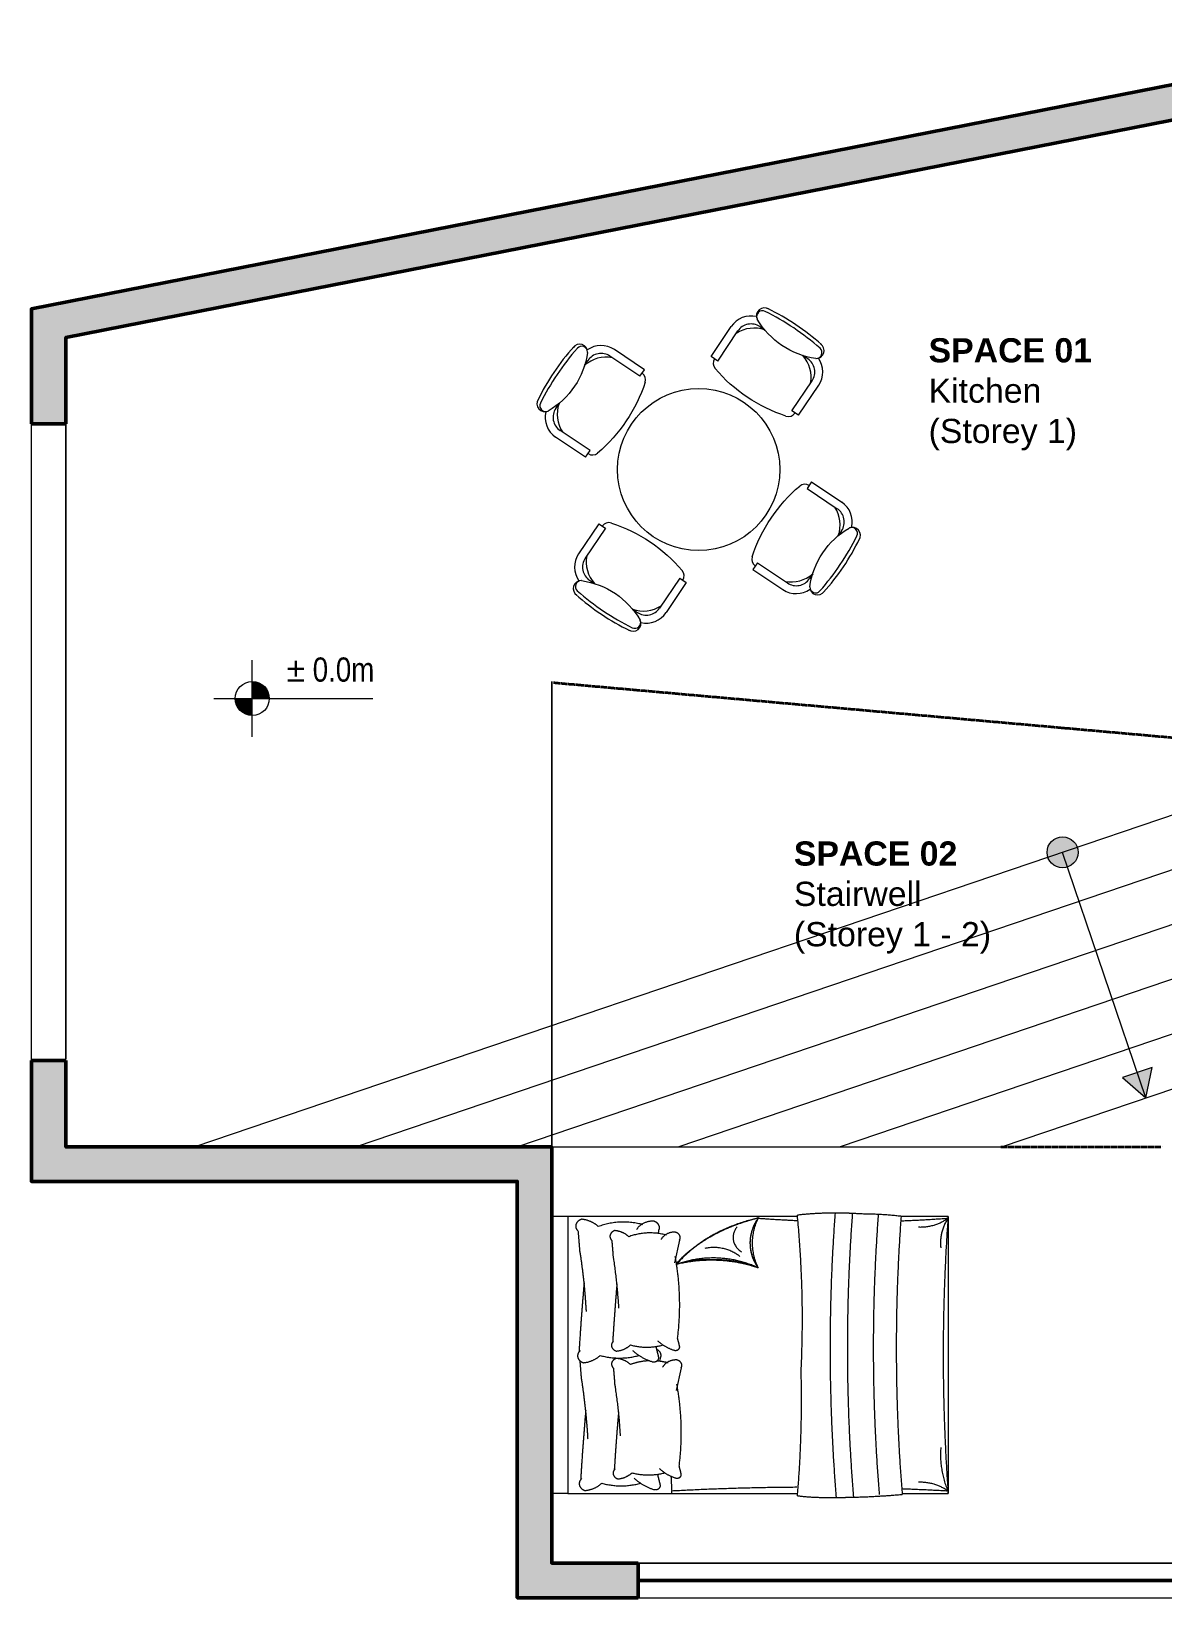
# Model space of a CAD drawing. Header units: millimetres. Extents: x 5908 to 29639, y 1285 to 11154.
# Drawn here: x 5908 to 12452, y 1732 to 10796 of the extents above; entities that cross this region are included whole.
import ezdxf

# ---------------------------------------------------------------- set-up
doc = ezdxf.new("R2010")
doc.units = ezdxf.units.MM
doc.header["$LTSCALE"] = 10
doc.linetypes.add('Dots', pattern=[1, 0, -1])
for name, color, linetype, lineweight, true_color in [('ABOVE', 252, 'Dots', 35, 0x696969), ('CUT', 3, 'Continuous', 50, 0x00ff00), ('DIM', 6, 'Continuous', 18, 0xff00ff), ('FILL', 3, 'Continuous', 0, 0x00ff00), ('THIN', 254, 'Continuous', 0, 0xbebebe), ('VISIBLE', 1, 'Continuous', 18, 0xff0000)]:
    doc.layers.add(name, color=color, linetype=linetype, lineweight=lineweight, true_color=true_color)
doc.styles.add('Millimeter ARCH', font='ARIALN.TTF')

msp = doc.modelspace()

# ---------------------------------------------------------------- hatches: boundary and pattern name
at = {"layer": 'DIM'}
for points in [[(7284.4, 6935.2), (7284.3, 6937.4), (7284.3, 6939.6), (7284.1, 6941.8), (7284, 6944), (7283.7, 6946.3), (7283.4, 6948.6), (7283.1, 6950.8), (7282.7, 6953.1), (7282.3, 6955.4), (7281.7, 6957.7), (7281.2, 6960), (7280.6, 6962.3), (7279.9, 6964.6), (7279.1, 6966.9), (7278.3, 6969.2), (7277.4, 6971.4), (7276.5, 6973.7), (7275.5, 6976), (7274.5, 6978.2), (7273.3, 6980.4), (7272.2, 6982.6), (7270.9, 6984.8), (7269.6, 6987), (7268.3, 6989.1), (7266.9, 6991.2), (7265.4, 6993.3), (7263.9, 6995.3), (7262.3, 6997.3), (7260.7, 6999.2), (7259, 7001.2), (7257.3, 7003), (7255.5, 7004.8), (7253.7, 7006.6), (7251.8, 7008.4), (7249.9, 7010), (7247.9, 7011.7), (7245.9, 7013.2), (7243.9, 7014.8), (7241.8, 7016.2), (7239.7, 7017.6), (7237.6, 7019), (7235.5, 7020.3), (7233.3, 7021.5), (7231.1, 7022.7), (7228.9, 7023.8), (7226.6, 7024.9), (7224.4, 7025.9), (7222.1, 7026.8), (7219.8, 7027.7), (7217.5, 7028.5), (7215.2, 7029.2), (7212.9, 7029.9), (7210.6, 7030.5), (7208.3, 7031.1), (7206.1, 7031.6), (7203.8, 7032.1), (7201.5, 7032.5), (7199.2, 7032.8), (7196.9, 7033.1), (7194.7, 7033.3), (7192.4, 7033.5), (7190.2, 7033.6), (7188, 7033.7), (7185.8, 7033.7), (7185.8, 6935.2)], [(7087.3, 6935.2), (7087.3, 6933), (7087.4, 6930.8), (7087.5, 6928.6), (7087.7, 6926.3), (7087.9, 6924.1), (7088.2, 6921.8), (7088.6, 6919.5), (7089, 6917.3), (7089.4, 6915), (7089.9, 6912.7), (7090.5, 6910.4), (7091.1, 6908.1), (7091.8, 6905.8), (7092.6, 6903.5), (7093.4, 6901.2), (7094.2, 6898.9), (7095.2, 6896.7), (7096.2, 6894.4), (7097.2, 6892.2), (7098.3, 6889.9), (7099.5, 6887.7), (7100.7, 6885.6), (7102, 6883.4), (7103.4, 6881.3), (7104.8, 6879.2), (7106.3, 6877.1), (7107.8, 6875.1), (7109.3, 6873.1), (7111, 6871.1), (7112.7, 6869.2), (7114.4, 6867.3), (7116.2, 6865.5), (7118, 6863.7), (7119.9, 6862), (7121.8, 6860.3), (7123.7, 6858.7), (7125.7, 6857.1), (7127.8, 6855.6), (7129.8, 6854.1), (7131.9, 6852.7), (7134.1, 6851.4), (7136.2, 6850.1), (7138.4, 6848.8), (7140.6, 6847.7), (7142.8, 6846.6), (7145, 6845.5), (7147.3, 6844.5), (7149.6, 6843.6), (7151.8, 6842.7), (7154.1, 6841.9), (7156.4, 6841.2), (7158.7, 6840.5), (7161, 6839.8), (7163.3, 6839.3), (7165.6, 6838.8), (7167.9, 6838.3), (7170.2, 6837.9), (7172.5, 6837.6), (7174.7, 6837.3), (7177, 6837.1), (7179.2, 6836.9), (7181.4, 6836.8), (7183.6, 6836.7), (7185.8, 6836.7), (7185.8, 6935.2)], [(11958.1, 6073.9), (11957.1, 6076.8), (11955.9, 6079.7), (11954.7, 6082.6), (11953.3, 6085.4), (11951.9, 6088.2), (11950.3, 6090.9), (11948.7, 6093.5), (11947, 6096.1), (11945.2, 6098.6), (11943.2, 6101.1), (11941.3, 6103.5), (11939.2, 6105.8), (11937, 6108.1), (11934.8, 6110.3), (11932.5, 6112.4), (11930.1, 6114.4), (11927.7, 6116.3), (11925.2, 6118.2), (11922.6, 6119.9), (11920, 6121.6), (11917.3, 6123.2), (11914.6, 6124.7), (11911.8, 6126.1), (11908.9, 6127.4), (11906.1, 6128.6), (11903.1, 6129.7), (11900.2, 6130.6), (11897.2, 6131.5), (11894.2, 6132.3), (11891.1, 6133), (11888.1, 6133.6), (11885, 6134), (11881.9, 6134.4), (11878.8, 6134.6), (11875.7, 6134.8), (11872.6, 6134.8), (11869.4, 6134.7), (11866.3, 6134.6), (11863.2, 6134.3), (11860.1, 6133.9), (11857.1, 6133.4), (11854, 6132.8), (11851, 6132), (11848, 6131.2), (11845, 6130.3), (11842, 6129.3), (11839.1, 6128.1), (11836.3, 6126.9), (11833.5, 6125.6), (11830.7, 6124.2), (11828, 6122.6), (11825.3, 6121), (11822.7, 6119.3), (11820.1, 6117.5), (11817.7, 6115.6), (11815.2, 6113.7), (11812.9, 6111.6), (11810.6, 6109.5), (11808.4, 6107.3), (11806.3, 6105), (11804.3, 6102.6), (11802.3, 6100.2), (11800.4, 6097.7), (11798.6, 6095.2), (11796.9, 6092.6), (11795.3, 6089.9), (11793.8, 6087.2), (11792.4, 6084.4), (11791.1, 6081.6), (11789.9, 6078.7), (11788.8, 6075.8), (11787.7, 6072.8), (11786.8, 6069.9), (11786, 6066.8), (11785.3, 6063.8), (11784.7, 6060.7), (11784.2, 6057.7), (11783.8, 6054.6), (11783.6, 6051.5), (11783.4, 6048.4), (11783.3, 6045.2), (11783.4, 6042.1), (11783.5, 6039), (11783.8, 6035.9), (11784.2, 6032.8), (11784.6, 6029.7), (11785.2, 6026.7), (11785.9, 6023.6), (11786.7, 6020.6), (11787.6, 6017.6), (11788.6, 6014.7), (11789.7, 6011.8), (11790.9, 6008.9), (11792.2, 6006.1), (11793.6, 6003.3), (11795.1, 6000.5), (11796.7, 5997.9), (11798.4, 5995.2), (11800.2, 5992.7), (11802, 5990.2), (11804, 5987.7), (11806, 5985.4), (11808.1, 5983.1), (11810.3, 5980.9), (11812.6, 5978.7), (11814.9, 5976.7), (11817.3, 5974.7), (11819.8, 5972.8), (11822.3, 5971), (11824.9, 5969.3), (11827.6, 5967.6), (11830.3, 5966.1), (11833.1, 5964.7), (11835.9, 5963.3), (11838.7, 5962.1), (11841.6, 5960.9), (11844.6, 5959.9), (11847.6, 5959), (11850.6, 5958.1), (11853.6, 5957.4), (11856.6, 5956.8), (11859.7, 5956.2), (11862.8, 5955.8), (11865.9, 5955.5), (11869, 5955.3), (11872.1, 5955.2), (11875.2, 5955.3), (11878.4, 5955.4), (11881.5, 5955.6), (11884.6, 5956), (11887.6, 5956.4), (11890.7, 5957), (11893.8, 5957.6), (11896.8, 5958.4), (11899.8, 5959.3), (11902.7, 5960.3), (11905.7, 5961.3), (11908.5, 5962.5), (11911.4, 5963.8), (11914.2, 5965.2), (11916.9, 5966.6), (11919.6, 5968.2), (11922.3, 5969.9), (11924.8, 5971.6), (11927.4, 5973.5), (11929.8, 5975.4), (11932.2, 5977.4), (11934.5, 5979.5), (11936.7, 5981.7), (11938.9, 5983.9), (11941, 5986.2), (11943, 5988.6), (11944.9, 5991.1), (11946.7, 5993.6), (11948.5, 5996.2), (11950.1, 5998.8), (11951.7, 6001.5), (11953.1, 6004.3), (11954.5, 6007.1), (11955.8, 6009.9), (11956.9, 6012.8), (11958, 6015.7), (11959, 6018.7), (11959.8, 6021.7), (11960.6, 6024.7), (11961.2, 6027.8), (11961.8, 6030.8), (11962.2, 6033.9), (11962.6, 6037), (11962.8, 6040.1), (11962.9, 6043.3), (11962.9, 6046.4), (11962.8, 6049.5), (11962.6, 6052.6), (11962.3, 6055.7), (11961.9, 6058.8), (11961.3, 6061.9), (11960.7, 6064.9), (11959.9, 6067.9), (11959.1, 6070.9)], [(12220.4, 4743.1), (12355.5, 4624.7), (12390.5, 4800.8)]]:
    msp.add_hatch(color=256, dxfattribs=at).paths.add_polyline_path(points, flags=0)
at = {"layer": 'FILL'}
for points in [[(5907.6, 8524.4), (5907.6, 9188.9), (14081.5, 10795.5), (13210.2, 6848), (15986.7, 6601.6), (15986.7, 1732.3), (15286.7, 1732.3), (15286.7, 1932.3), (15786.7, 1932.3), (15786.7, 6418.6), (12965.8, 6668.9), (13820.3, 10540.4), (6107.6, 9024.4), (6107.6, 8524.4)], [(9418.4, 1732.3), (8718.4, 1732.3), (8718.4, 4140.6), (5907.6, 4140.6), (5907.6, 4840.6), (6107.6, 4840.6), (6107.6, 4340.6), (8918.4, 4340.6), (8918.4, 1932.3), (9418.4, 1932.3)]]:
    msp.add_hatch(color=256, dxfattribs=at).paths.add_polyline_path(points, flags=0)

# ---------------------------------------------------------------- linework, layer by layer
at = {"layer": 'ABOVE'}
for p, q in [((6107.6, 8524.4), (6107.6, 4840.6)), ((11519, 4340.6), (12451.9, 4340.6))]:
    msp.add_line(p, q, dxfattribs=at)
msp.add_lwpolyline([(12965.8, 6668.9), (8918.4, 7028.1), (8918.4, 4340.6)], dxfattribs=at)
at = {"layer": 'CUT'}
for p, q in [((6107.6, 8524.4), (5907.6, 8524.4)), ((5907.6, 4840.6), (6107.6, 4840.6)), ((9418.4, 1932.3), (9418.4, 1732.3))]:
    msp.add_line(p, q, dxfattribs=at)
for points in [[(5907.6, 8524.4), (5907.6, 9188.9), (14081.5, 10795.5), (13210.2, 6848), (15986.7, 6601.6), (15986.7, 1732.3), (15286.7, 1732.3)], [(15286.7, 1932.3), (15786.7, 1932.3), (15786.7, 6418.6), (12965.8, 6668.9), (13820.3, 10540.4), (6107.6, 9024.4), (6107.6, 8524.4)], [(9418.4, 1732.3), (8718.4, 1732.3), (8718.4, 4140.6), (5907.6, 4140.6), (5907.6, 4840.6)], [(6107.6, 4840.6), (6107.6, 4340.6), (8918.4, 4340.6), (8918.4, 1932.3), (9418.4, 1932.3)], [(9418.4, 1832.3), (15286.7, 1832.3)]]:
    msp.add_lwpolyline(points, dxfattribs=at)
at = {"layer": 'DIM'}
for points in [[(7185.8, 6713.5), (7185.8, 7156.8)], [(6964.2, 6935.2), (7882.7, 6935.2)], [(12355.5, 4624.7), (11873.1, 6045)]]:
    msp.add_lwpolyline(points, dxfattribs=at)
msp.add_lwpolyline([(12220.4, 4743.1), (12355.5, 4624.7), (12390.5, 4800.8)], close=True, dxfattribs=at)
for centre, radius in [((7185.8, 6935.2), 98.5), ((11873.1, 6045), 89.8)]:
    msp.add_circle(centre, radius, dxfattribs=at)
at = {"layer": 'THIN'}
for p, q in [((9839.6, 8913.5, 20986.6), (9956.2, 9087.2, 20986.6)), ((10150.2, 9067.7, 20986.6), (10122, 9086.6, 20986.6)), ((9877.8, 8887.9, 20986.6), (9994.4, 9061.6, 20986.6)), ((9108.2, 8862.9, 20986.6), (9127.1, 8891.1, 20986.6)), ((9428.4, 8799.6, 20986.6), (9254.8, 8916.2, 20986.6)), ((9454, 8837.7, 20986.6), (9280.4, 8954.3, 20986.6)), ((9877.8, 8887.9, 20986.6), (9839.6, 8913.5, 20986.6)), ((10399.1, 8900.6, 20986.6), (10370.9, 8919.5, 20986.6)), ((9428.4, 8799.6, 20986.6), (9454, 8837.7, 20986.6)), ((10307.6, 8599.3, 20986.6), (10424.2, 8773, 20986.6)), ((10345.8, 8573.7, 20986.6), (10462.4, 8747.3, 20986.6)), ((8941.1, 8614, 20986.6), (8960, 8642.1, 20986.6)), ((10345.8, 8573.7, 20986.6), (10307.6, 8599.3, 20986.6)), ((9114.2, 8331.6, 20986.6), (8940.5, 8448.2, 20986.6)), ((9139.8, 8369.8, 20986.6), (8966.2, 8486.4, 20986.6)), ((9114.2, 8331.6, 20986.6), (9139.8, 8369.8, 20986.6)), ((10421.5, 8188.1, 20986.6), (10395.9, 8149.9, 20986.6)), ((10421.5, 8188.1, 20986.6), (10595.2, 8071.5, 20986.6)), ((10395.9, 8149.9, 20986.6), (10569.6, 8033.3, 20986.6)), ((9190, 7946, 20986.6), (9073.4, 7772.4, 20986.6)), ((9228.1, 7920.4, 20986.6), (9111.5, 7746.7, 20986.6)), ((9190, 7946, 20986.6), (9228.1, 7920.4, 20986.6)), ((10594.7, 7905.7, 20986.6), (10575.8, 7877.5, 20986.6)), ((10107.3, 7720.1, 20986.6), (10081.7, 7681.9, 20986.6)), ((10107.3, 7720.1, 20986.6), (10281, 7603.5, 20986.6)), ((9136.6, 7619.1, 20986.6), (9164.8, 7600.2, 20986.6)), ((9658, 7631.8, 20986.6), (9541.4, 7458.1, 20986.6)), ((9658, 7631.8, 20986.6), (9696.1, 7606.2, 20986.6)), ((10081.7, 7681.9, 20986.6), (10255.3, 7565.3, 20986.6)), ((10427.5, 7656.8, 20986.6), (10408.6, 7628.6, 20986.6)), ((9696.1, 7606.2, 20986.6), (9579.5, 7432.5, 20986.6)), ((9385.6, 7452, 20986.6), (9413.7, 7433.1, 20986.6)), ((12905.5, 6395.6), (6854.3, 4340.6)), ((12829.9, 6053.1), (7787.3, 4340.6)), ((9011.4, 3938), (8918.4, 3938)), ((8918.4, 2334.4), (8918.4, 3938)), ((9011.4, 3938), (8918.4, 3938)), ((8918.4, 2334.4), (8918.4, 3938)), ((10338.3, 3938), (9011.4, 3938)), ((10338.3, 3938), (9011.4, 3938)), ((9011.4, 3938), (9011.4, 2334.4)), ((10111.9, 3938), (9011.4, 3938)), ((9011.4, 3938), (9011.4, 2334.4)), ((10111.9, 3938), (9011.4, 3938)), ((10111.9, 3928.3), (10111.9, 3938)), ((10111.9, 3928.3), (10111.9, 3938)), ((11211.4, 3938), (10938.6, 3938)), ((11211.4, 3938), (10938.6, 3938)), ((11211.4, 3930), (11211.4, 3938)), ((11211.4, 3930), (11211.4, 3938)), ((11211.4, 3938), (11211.4, 2334.4)), ((11211.4, 3938), (11211.4, 2334.4)), ((9536.4, 3856.2), (9532.7, 3839.9)), ((9536.4, 3856.2), (9532.7, 3839.9)), ((9657.4, 3801.2), (9627.8, 3670.2)), ((9657.4, 3801.2), (9627.8, 3670.2)), ((9545.7, 3116.7), (9542.1, 3100.5)), ((9545.7, 3116.7), (9542.1, 3100.5)), ((9666.7, 3061.7), (9637.1, 2930.8)), ((9666.7, 3061.7), (9637.1, 2930.8)), ((9011.4, 2334.4), (8918.4, 2334.4)), ((9011.4, 2334.4), (8918.4, 2334.4)), ((9011.4, 2334.4), (9611.8, 2334.4)), ((9011.4, 2334.4), (9611.8, 2334.4)), ((9611.8, 2334.4), (9611.9, 2349)), ((9611.8, 2334.4), (9611.9, 2349)), ((9611.8, 2334.4), (10340.5, 2334.4)), ((9611.8, 2334.4), (10340.5, 2334.4)), ((10944.8, 2334.4), (11211.4, 2334.4)), ((10944.8, 2334.4), (11211.4, 2334.4)), ((11211.4, 2334.4), (11211.4, 2342.4)), ((11211.4, 2334.4), (11211.4, 2342.4))]:
    msp.add_line(p, q, dxfattribs=at)
for points in [[(12754.3, 5710.6), (8720.2, 4340.6)], [(12678.7, 5368.1), (9653.1, 4340.6)], [(12603.1, 5025.6), (10586.1, 4340.6)]]:
    msp.add_lwpolyline(points, dxfattribs=at)
msp.add_circle((9767.9, 8259.8, 20986.6), 469.1, dxfattribs=at)
for centre, radius, start, end in [((10148.1, 9149.5, 20986.6), 46, 56.12039, 204.07423), ((10136.8, 9145, 20986.6), 33.8, 63.68411, 201.77015), ((9506.4, 7870.5, 20986.6), 1455.6, 48.55687, 63.6839), ((9565.8, 7958.9, 20986.6), 1371.4, 48.30348, 63.93728), ((10070.7, 9010.3, 20986.6), 138, 76.7393, 146.12053), ((10087.9, 8889.8, 20986.6), 188.5, 70.70773, 123.00009), ((10070.7, 9010.3, 20986.6), 92, 56.12038, 146.12053), ((9079.2, 8939.4, 20986.6), 46, 358.16653, 146.12037), ((9091.4, 8939.5, 20986.6), 33.8, 0.47061, 138.55665), ((9203.5, 8839.8, 20986.6), 138, 56.12023, 125.50146), ((10447.4, 8948.5, 20986.6), 46, 268.16699, 56.12037), ((10068.8, 8057.8, 20986.6), 1371.4, 138.30348, 153.93728), ((10157.2, 7998.4, 20986.6), 1455.6, 138.55686, 153.68389), ((9233.2, 8721.8, 20986.6), 188.5, 79.24067, 131.53303), ((9203.5, 8839.8, 20986.6), 92, 56.12023, 146.12038), ((9898.2, 8874.2, 20986.6), 46, 146.12067, 220.38496), ((10229.8, 8794.5, 20986.6), 188.5, 349.24095, 41.53332), ((10347.8, 8824.2, 20986.6), 92, 326.12052, 56.12067), ((10447.5, 8936.3, 20986.6), 33.8, 270.47024, 48.55627), ((10347.8, 8824.2, 20986.6), 138, 326.12052, 35.50175), ((9414.7, 8779.2, 20986.6), 46, 341.8558, 56.12009), ((8878.2, 8640.1, 20986.6), 46, 146.12039, 294.07377), ((8882.7, 8628.7, 20986.6), 33.8, 153.68449, 291.77052), ((9017.4, 8562.7, 20986.6), 92, 146.12009, 236.12024), ((9137.9, 8579.9, 20986.6), 188.5, 160.70744, 212.99981), ((9017.4, 8562.7, 20986.6), 138, 166.73901, 236.12024), ((10287.2, 8613, 20986.6), 46, 251.85609, 326.12038), ((9153.5, 8390.2, 20986.6), 46, 236.12038, 310.38467), ((10382.2, 8129.5, 20986.6), 46, 56.12038, 130.38467), ((10518.3, 7957, 20986.6), 138, 346.73901, 56.12024), ((10397.8, 7939.8, 20986.6), 188.5, 340.70744, 32.99981), ((10518.3, 7957, 20986.6), 92, 326.12009, 56.12024), ((9248.6, 7906.7, 20986.6), 46, 71.85609, 146.12038), ((10657.5, 7879.6, 20986.6), 46, 326.12039, 114.07377), ((10653, 7890.9, 20986.6), 33.8, 333.68393, 111.76997), ((9378.5, 8521.3, 20986.6), 1455.6, 318.55686, 333.68389), ((9466.9, 8461.9, 20986.6), 1371.4, 318.30348, 333.93728), ((9187.9, 7695.5, 20986.6), 138, 146.12052, 215.50175), ((9187.9, 7695.5, 20986.6), 92, 146.12052, 236.12067), ((9305.9, 7725.2, 20986.6), 188.5, 169.24095, 221.53332), ((10121, 7740.5, 20986.6), 46, 161.8558, 236.12009), ((9088.3, 7571.2, 20986.6), 46, 88.16699, 236.12037), ((9088.2, 7583.4, 20986.6), 33.8, 90.47024, 228.55627), ((9637.5, 7645.5, 20986.6), 46, 326.12067, 40.38496), ((10302.5, 7797.9, 20986.6), 188.5, 259.24067, 311.53303), ((10332.2, 7679.9, 20986.6), 92, 236.12023, 326.12038), ((9970, 8560.8, 20986.6), 1371.4, 228.30348, 243.93728), ((10029.3, 8649.2, 20986.6), 1455.6, 228.55687, 243.6839), ((10332.2, 7679.9, 20986.6), 138, 236.12023, 305.50146), ((10456.5, 7580.3, 20986.6), 46, 178.16653, 326.12037), ((10444.3, 7580.2, 20986.6), 33.8, 180.47061, 318.55665), ((9447.8, 7629.9, 20986.6), 188.5, 250.70773, 303.00009), ((9465, 7509.4, 20986.6), 92, 236.12038, 326.12053), ((9465, 7509.4, 20986.6), 138, 256.7393, 326.12053), ((9387.6, 7370.2, 20986.6), 46, 236.12039, 24.07423), ((9399, 7374.7, 20986.6), 33.8, 243.68411, 21.77015)]:
    msp.add_arc(centre, radius, start, end, dxfattribs=at)
at = {"layer": 'THIN', "extrusion": (0, 0, -1)}
for centre, radius, start, end in [((-10511.3, 9367.1, -20986.6), 469.1, 278.00939, 329.74985), ((-8660.7, 9003.3, -20986.6), 469.1, 188.00939, 239.74985), ((-10556.2, 9433.9, -20986.6), 909.9, 288.14439, 319.61485), ((-8593.8, 9048.2, -20986.6), 909.9, 198.14439, 229.61485), ((-10941.9, 7471.5, -20986.6), 909.9, 18.14439, 49.61485), ((-8979.5, 7085.8, -20986.6), 909.9, 108.14439, 139.61485), ((-10875.1, 7516.4, -20986.6), 469.1, 8.00939, 59.74985), ((-9024.4, 7152.6, -20986.6), 469.1, 98.00939, 149.74985)]:
    msp.add_arc(centre, radius, start, end, dxfattribs=at)
at = {"layer": 'THIN'}
for points, weights, knots in [([(9090.1, 3921.9), (9063.9, 3913.4), (9058, 3891.2), (9052.1, 3869), (9071.6, 3852.6)], [1, 0.883890358197, 1, 0.883890358197, 1], [0, 0, 0, 52.010925, 52.010925, 104.021851, 104.021851, 104.021851]), ([(9090.1, 3921.9), (9063.9, 3913.4), (9058, 3891.2), (9052.1, 3869), (9071.6, 3852.6)], [1, 0.883890358197, 1, 0.883890358197, 1], [0, 0, 0, 52.010925, 52.010925, 104.021851, 104.021851, 104.021851]), ([(9536.4, 3856.2), (9546.3, 3872.7), (9536.8, 3889.5), (9527.4, 3906.2), (9505.3, 3911.1)], [1, 0.906112987488, 1, 0.906112987488, 1], [0, 0, 0, 42.87107, 42.87107, 85.74214, 85.74214, 85.74214]), ([(9536.4, 3856.2), (9546.3, 3872.7), (9536.8, 3889.5), (9527.4, 3906.2), (9505.3, 3911.1)], [1, 0.906112987488, 1, 0.906112987488, 1], [0, 0, 0, 42.87107, 42.87107, 85.74214, 85.74214, 85.74214]), ([(9282.5, 3856.4), (9260.5, 3849.2), (9255.6, 3830.6), (9250.6, 3812), (9267, 3798.2)], [1, 0.883890358197, 1, 0.883890358197, 1], [0, 0, 0, 43.689177, 43.689177, 87.378354, 87.378354, 87.378354]), ([(9282.5, 3856.4), (9260.5, 3849.2), (9255.6, 3830.6), (9250.6, 3812), (9267, 3798.2)], [1, 0.883890358197, 1, 0.883890358197, 1], [0, 0, 0, 43.689177, 43.689177, 87.378354, 87.378354, 87.378354]), ([(9657.4, 3801.2), (9665.7, 3815.1), (9657.8, 3829.1), (9649.8, 3843.2), (9631.3, 3847.3)], [1, 0.906112987488, 1, 0.906112987488, 1], [0, 0, 0, 36.011699, 36.011699, 72.023398, 72.023398, 72.023398]), ([(9657.4, 3801.2), (9665.7, 3815.1), (9657.8, 3829.1), (9649.8, 3843.2), (9631.3, 3847.3)], [1, 0.906112987488, 1, 0.906112987488, 1], [0, 0, 0, 36.011699, 36.011699, 72.023398, 72.023398, 72.023398]), ([(9276, 3217.2), (9259.6, 3203.4), (9264.6, 3184.8), (9269.5, 3166.2), (9291.5, 3159)], [1, 0.883890358197, 1, 0.883890358197, 1], [0, 0, 0, 43.689177, 43.689177, 87.378354, 87.378354, 87.378354]), ([(9276, 3217.2), (9259.6, 3203.4), (9264.6, 3184.8), (9269.5, 3166.2), (9291.5, 3159)], [1, 0.883890358197, 1, 0.883890358197, 1], [0, 0, 0, 43.689177, 43.689177, 87.378354, 87.378354, 87.378354]), ([(9623.9, 3164.7), (9637.6, 3160.2), (9649.1, 3167.8), (9660.5, 3175.3), (9657.7, 3187)], [1, 0.858379524559, 1, 0.858379524559, 1], [0, 0, 0, 26.741828, 26.741828, 53.483656, 53.483656, 53.483656]), ([(9623.9, 3164.7), (9637.6, 3160.2), (9649.1, 3167.8), (9660.5, 3175.3), (9657.7, 3187)], [1, 0.858379524559, 1, 0.858379524559, 1], [0, 0, 0, 26.741828, 26.741828, 53.483656, 53.483656, 53.483656]), ([(9082.3, 3160.9), (9062.8, 3144.5), (9068.7, 3122.4), (9074.6, 3100.2), (9100.8, 3091.7)], [1, 0.883890358197, 1, 0.883890358197, 1], [0, 0, 0, 52.010925, 52.010925, 104.021851, 104.021851, 104.021851]), ([(9082.3, 3160.9), (9062.8, 3144.5), (9068.7, 3122.4), (9074.6, 3100.2), (9100.8, 3091.7)], [1, 0.883890358197, 1, 0.883890358197, 1], [0, 0, 0, 52.010925, 52.010925, 104.021851, 104.021851, 104.021851]), ([(9291.9, 3116.9), (9269.9, 3109.8), (9264.9, 3091.1), (9260, 3072.5), (9276.4, 3058.7)], [1, 0.883890358197, 1, 0.883890358197, 1], [0, 0, 0, 43.689177, 43.689177, 87.378354, 87.378354, 87.378354]), ([(9291.9, 3116.9), (9269.9, 3109.8), (9264.9, 3091.1), (9260, 3072.5), (9276.4, 3058.7)], [1, 0.883890358197, 1, 0.883890358197, 1], [0, 0, 0, 43.689177, 43.689177, 87.378354, 87.378354, 87.378354]), ([(9496.5, 3098.5), (9512.8, 3093.1), (9526.5, 3102.1), (9540.1, 3111.1), (9536.7, 3125)], [1, 0.858379525514, 1, 0.858379525514, 1], [0, 0, 0, 31.835509, 31.835509, 63.671019, 63.671019, 63.671019]), ([(9496.5, 3098.5), (9512.8, 3093.1), (9526.5, 3102.1), (9540.1, 3111.1), (9536.7, 3125)], [1, 0.858379525514, 1, 0.858379525514, 1], [0, 0, 0, 31.835509, 31.835509, 63.671019, 63.671019, 63.671019]), ([(9666.7, 3061.7), (9675.1, 3075.6), (9667.1, 3089.7), (9659.2, 3103.7), (9640.7, 3107.9)], [1, 0.906112987488, 1, 0.906112987488, 1], [0, 0, 0, 36.011699, 36.011699, 72.023398, 72.023398, 72.023398]), ([(9666.7, 3061.7), (9675.1, 3075.6), (9667.1, 3089.7), (9659.2, 3103.7), (9640.7, 3107.9)], [1, 0.906112987488, 1, 0.906112987488, 1], [0, 0, 0, 36.011699, 36.011699, 72.023398, 72.023398, 72.023398]), ([(9285.4, 2477.7), (9268.9, 2464), (9273.9, 2445.3), (9278.9, 2426.7), (9300.9, 2419.5)], [1, 0.883890358197, 1, 0.883890358197, 1], [0, 0, 0, 43.689177, 43.689177, 87.378354, 87.378354, 87.378354]), ([(9285.4, 2477.7), (9268.9, 2464), (9273.9, 2445.3), (9278.9, 2426.7), (9300.9, 2419.5)], [1, 0.883890358197, 1, 0.883890358197, 1], [0, 0, 0, 43.689177, 43.689177, 87.378354, 87.378354, 87.378354]), ([(9633.3, 2425.3), (9647, 2420.8), (9658.4, 2428.3), (9669.9, 2435.9), (9667, 2447.5)], [1, 0.858379524559, 1, 0.858379524559, 1], [0, 0, 0, 26.741828, 26.741828, 53.483656, 53.483656, 53.483656]), ([(9633.3, 2425.3), (9647, 2420.8), (9658.4, 2428.3), (9669.9, 2435.9), (9667, 2447.5)], [1, 0.858379524559, 1, 0.858379524559, 1], [0, 0, 0, 26.741828, 26.741828, 53.483656, 53.483656, 53.483656]), ([(9091.7, 2421.5), (9072.2, 2405.1), (9078.1, 2382.9), (9084, 2360.8), (9110.2, 2352.2)], [1, 0.883890358197, 1, 0.883890358197, 1], [0, 0, 0, 52.010925, 52.010925, 104.021851, 104.021851, 104.021851]), ([(9091.7, 2421.5), (9072.2, 2405.1), (9078.1, 2382.9), (9084, 2360.8), (9110.2, 2352.2)], [1, 0.883890358197, 1, 0.883890358197, 1], [0, 0, 0, 52.010925, 52.010925, 104.021851, 104.021851, 104.021851]), ([(9505.9, 2359), (9522.2, 2353.7), (9535.8, 2362.7), (9549.5, 2371.6), (9546.1, 2385.5)], [1, 0.858379525514, 1, 0.858379525514, 1], [0, 0, 0, 31.835509, 31.835509, 63.671019, 63.671019, 63.671019]), ([(9505.9, 2359), (9522.2, 2353.7), (9535.8, 2362.7), (9549.5, 2371.6), (9546.1, 2385.5)], [1, 0.858379525514, 1, 0.858379525514, 1], [0, 0, 0, 31.835509, 31.835509, 63.671019, 63.671019, 63.671019])]:
    msp.add_rational_spline(points, weights, degree=2, knots=knots, dxfattribs=at)
for points, weights in [([(9187.1, 3879.5), (9149.1, 3916.2), (9090.1, 3921.9)], [1, 0.928910104092, 1]), ([(9187.1, 3879.5), (9149.1, 3916.2), (9090.1, 3921.9)], [1, 0.928910104092, 1]), ([(9445.8, 3890.6), (9313.6, 3927.3), (9187.1, 3879.5)], [1, 0.926107775341, 1]), ([(9445.8, 3890.6), (9313.6, 3927.3), (9187.1, 3879.5)], [1, 0.926107775341, 1]), ([(9505.3, 3911.1), (9436, 3912.4), (9408.8, 3861.3)], [1, 0.827715076252, 1]), ([(9505.3, 3911.1), (9436, 3912.4), (9408.8, 3861.3)], [1, 0.827715076252, 1]), ([(10111.9, 3928.3), (9814.9, 3863.4), (9639.5, 3660.6)], [1, 0.939695533276, 1]), ([(10111.9, 3928.3), (9814.9, 3863.4), (9639.5, 3660.6)], [1, 0.939695533276, 1]), ([(10111.9, 3928.3), (10010.3, 3903.7), (9918, 3861.7)], [1, 0.993862673644, 1]), ([(10111.9, 3928.3), (10010.3, 3903.7), (9918, 3861.7)], [1, 0.993862673644, 1]), ([(10111.9, 3928.3), (10028.5, 3908.1), (9951, 3876.1)], [1, 0.995848894255, 1]), ([(10111.9, 3928.3), (10028.5, 3908.1), (9951, 3876.1)], [1, 0.995848894255, 1]), ([(10111.9, 3928.3), (10010.6, 3784.5), (10111.9, 3640.6)], [1, 0.870793652342, 1]), ([(10111.9, 3928.3), (10010.6, 3784.5), (10111.9, 3640.6)], [1, 0.870793652342, 1]), ([(10096.6, 3903.9), (10070, 3856.4), (10065.6, 3804.4)], [1, 0.984523442255, 1]), ([(10096.6, 3903.9), (10070, 3856.4), (10065.6, 3804.4)], [1, 0.984523442255, 1]), ([(10111.9, 3928.3), (10039.8, 3784.5), (10111.9, 3640.6)], [1, 0.927746519817, 1]), ([(10111.9, 3928.3), (10039.8, 3784.5), (10111.9, 3640.6)], [1, 0.927746519817, 1]), ([(10111.9, 3928.3), (10103.5, 3916.4), (10096.6, 3903.9)], [1, 0.998905687484, 1]), ([(10111.9, 3928.3), (10103.5, 3916.4), (10096.6, 3903.9)], [1, 0.998905687484, 1]), ([(10111.9, 3928.3), (10226.7, 3919.7), (10341.8, 3914.6)], [1, 0.999805988146, 1]), ([(10111.9, 3928.3), (10226.7, 3919.7), (10341.8, 3914.6)], [1, 0.999805988146, 1]), ([(10706.4, 3952.4), (10522.2, 3965.9), (10338.9, 3945.9)], [1, 0.993570463171, 1]), ([(10706.4, 3952.4), (10522.2, 3965.9), (10338.9, 3945.9)], [1, 0.993570463171, 1]), ([(10360.7, 3046.3), (10382.4, 3496.6), (10338.9, 3945.9)], [1, 0.99830970666, 1]), ([(10360.7, 3046.3), (10382.4, 3496.6), (10338.9, 3945.9)], [1, 0.99830970666, 1]), ([(10556.7, 3957.8), (10496, 3135), (10563.2, 2312.4)], [1, 0.998060259322, 1]), ([(10556.7, 3957.8), (10496, 3135), (10563.2, 2312.4)], [1, 0.998060259322, 1]), ([(10656.7, 3955.4), (10606.8, 3957.9), (10556.7, 3957.8)], [1, 0.999525382149, 1]), ([(10656.7, 3955.4), (10606.8, 3957.9), (10556.7, 3957.8)], [1, 0.999525382149, 1]), ([(10656.7, 3955.4), (10595.9, 3134.5), (10663.3, 2313.8)], [1, 0.998045594701, 1]), ([(10656.7, 3955.4), (10595.9, 3134.5), (10663.3, 2313.8)], [1, 0.998045594701, 1]), ([(10944.5, 3938), (10826.1, 3952.4), (10706.4, 3952.4)], [1, 0.997182796975, 1]), ([(10944.5, 3938), (10826.1, 3952.4), (10706.4, 3952.4)], [1, 0.997182796975, 1]), ([(10806.5, 3949.9), (10746.6, 3139.7), (10812.2, 2329.9)], [1, 0.998073309936, 1]), ([(10806.5, 3949.9), (10746.6, 3139.7), (10812.2, 2329.9)], [1, 0.998073309936, 1]), ([(10938.6, 3938), (10880, 3133.8), (10945.2, 2329.9)], [1, 0.998101378788, 1]), ([(10938.6, 3938), (10880, 3133.8), (10945.2, 2329.9)], [1, 0.998101378788, 1]), ([(10936.8, 3912.9), (11073.6, 3918), (11210, 3928.3)], [1, 0.999726063161, 1]), ([(10936.8, 3912.9), (11073.6, 3918), (11210, 3928.3)], [1, 0.999726063161, 1]), ([(11038.9, 3877.3), (11137.9, 3873.8), (11210, 3928.3)], [1, 0.921016200166, 1]), ([(11038.9, 3877.3), (11137.9, 3873.8), (11210, 3928.3)], [1, 0.921016200166, 1]), ([(11210, 3928.3), (11158.1, 3846.9), (11168.5, 3755.9)], [1, 0.960646012089, 1]), ([(11210, 3928.3), (11158.1, 3846.9), (11168.5, 3755.9)], [1, 0.960646012089, 1]), ([(11210, 3928.3), (11154.6, 3138.7), (11210, 2349)], [1, 0.998424751775, 1]), ([(11210, 3928.3), (11154.6, 3138.7), (11210, 2349)], [1, 0.998424751775, 1]), ([(9080.5, 3743.4), (9076.9, 3798.1), (9071.6, 3852.6)], [1, 0.999920910765, 1]), ([(9080.5, 3743.4), (9076.9, 3798.1), (9071.6, 3852.6)], [1, 0.999920910765, 1]), ([(9364, 3820.8), (9332.1, 3851.6), (9282.5, 3856.4)], [1, 0.928910103407, 1]), ([(9364, 3820.8), (9332.1, 3851.6), (9282.5, 3856.4)], [1, 0.928910103407, 1]), ([(9581.3, 3830.1), (9470.3, 3861), (9364, 3820.8)], [1, 0.926107775341, 1]), ([(9581.3, 3830.1), (9470.3, 3861), (9364, 3820.8)], [1, 0.926107775341, 1]), ([(9631.3, 3847.3), (9573.1, 3848.4), (9550.3, 3805.5)], [1, 0.827715076252, 1]), ([(9631.3, 3847.3), (9573.1, 3848.4), (9550.3, 3805.5)], [1, 0.827715076252, 1]), ([(9951, 3876.1), (9759.7, 3801.4), (9639.5, 3660.6)], [1, 0.966757824241, 1]), ([(9951, 3876.1), (9759.7, 3801.4), (9639.5, 3660.6)], [1, 0.966757824241, 1]), ([(9918, 3861.7), (9863.1, 3836.8), (9812.7, 3806.2)], [1, 0.997815197869, 1]), ([(9918, 3861.7), (9863.1, 3836.8), (9812.7, 3806.2)], [1, 0.997815197869, 1]), ([(9990.6, 3877.4), (9919.8, 3795.8), (10015.9, 3732.9)], [1, 0.733778542324, 1]), ([(9990.6, 3877.4), (9919.8, 3795.8), (10015.9, 3732.9)], [1, 0.733778542324, 1]), ([(9118.5, 3388.1), (9108.6, 3566.4), (9080.5, 3743.4)], [1, 0.999148876966, 1]), ([(9118.5, 3388.1), (9108.6, 3566.4), (9080.5, 3743.4)], [1, 0.999148876966, 1]), ([(9274.4, 3706.5), (9271.4, 3752.4), (9267, 3798.2)], [1, 0.999920910765, 1]), ([(9274.4, 3706.5), (9271.4, 3752.4), (9267, 3798.2)], [1, 0.999920910765, 1]), ([(9733.8, 3752.7), (9684.9, 3717.6), (9647.8, 3674.1)], [1, 0.992860702733, 1]), ([(9733.8, 3752.7), (9684.9, 3717.6), (9647.8, 3674.1)], [1, 0.992860702733, 1]), ([(9812.7, 3806.2), (9771.4, 3781.2), (9733.8, 3752.7)], [1, 0.998530903327, 1]), ([(9812.7, 3806.2), (9771.4, 3781.2), (9733.8, 3752.7)], [1, 0.998530903327, 1]), ([(10006.4, 3706.1), (9921.8, 3777.3), (9802.8, 3753.2)], [1, 0.863586997395, 1]), ([(10006.4, 3706.1), (9921.8, 3777.3), (9802.8, 3753.2)], [1, 0.863586997395, 1]), ([(10065.6, 3804.4), (10058.2, 3717), (10111.9, 3640.6)], [1, 0.957951730872, 1]), ([(10065.6, 3804.4), (10058.2, 3717), (10111.9, 3640.6)], [1, 0.957951730872, 1]), ([(9306.3, 3408), (9298.1, 3557.8), (9274.4, 3706.5)], [1, 0.999148876966, 1]), ([(9306.3, 3408), (9298.1, 3557.8), (9274.4, 3706.5)], [1, 0.999148876966, 1]), ([(9646, 3233.4), (9675.8, 3470.5), (9632.6, 3706.2)], [1, 0.992404372418, 1]), ([(9646, 3233.4), (9675.8, 3470.5), (9632.6, 3706.2)], [1, 0.992404372418, 1]), ([(10111.9, 3640.6), (9882.2, 3750.3), (9639.5, 3660.6)], [1, 0.88490678576, 1]), ([(10111.9, 3640.6), (9882.2, 3750.3), (9639.5, 3660.6)], [1, 0.88490678576, 1]), ([(9827.3, 3686.7), (9729.5, 3691.4), (9639.5, 3660.6)], [1, 0.97313721822, 1]), ([(9827.3, 3686.7), (9729.5, 3691.4), (9639.5, 3660.6)], [1, 0.97313721822, 1]), ([(10111.9, 3640.6), (9880.2, 3719.5), (9639.5, 3660.6)], [1, 0.939771612768, 1]), ([(10111.9, 3640.6), (9880.2, 3719.5), (9639.5, 3660.6)], [1, 0.939771612768, 1]), ([(9647.8, 3674.1), (9639.7, 3668.9), (9639.5, 3660.6)], [1, 0.906708219628, 1]), ([(9647.8, 3674.1), (9639.7, 3668.9), (9639.5, 3660.6)], [1, 0.906708219628, 1]), ([(9642.1, 3648.4), (9641.1, 3654.5), (9639.5, 3660.6)], [1, 0.999115342855, 1]), ([(9642.1, 3648.4), (9641.1, 3654.5), (9639.5, 3660.6)], [1, 0.999115342855, 1]), ([(10111.9, 3640.6), (9896.6, 3714.8), (9669.6, 3668.3)], [1, 0.946707564771, 1]), ([(10111.9, 3640.6), (9896.6, 3714.8), (9669.6, 3668.3)], [1, 0.946707564771, 1]), ([(10006.8, 3672.3), (9918.5, 3691.2), (9827.3, 3686.7)], [1, 0.987115511686, 1]), ([(10006.8, 3672.3), (9918.5, 3691.2), (9827.3, 3686.7)], [1, 0.987115511686, 1]), ([(10111.9, 3640.6), (10061.4, 3660.7), (10006.8, 3672.3)], [1, 0.995028158795, 1]), ([(10111.9, 3640.6), (10061.4, 3660.7), (10006.8, 3672.3)], [1, 0.995028158795, 1]), ([(9105.2, 3554.6), (9087.6, 3353.6), (9075.6, 3152.4)], [1, 0.999936880771, 1]), ([(9105.2, 3554.6), (9087.6, 3353.6), (9075.6, 3152.4)], [1, 0.999936880771, 1]), ([(9295.2, 3547.9), (9280.4, 3379.1), (9270.4, 3210)], [1, 0.999936880771, 1]), ([(9295.2, 3547.9), (9280.4, 3379.1), (9270.4, 3210)], [1, 0.999936880771, 1]), ([(9291.5, 3159), (9341.1, 3163.8), (9373, 3194.6)], [1, 0.928910103407, 1]), ([(9291.5, 3159), (9341.1, 3163.8), (9373, 3194.6)], [1, 0.928910103407, 1]), ([(9373, 3194.6), (9467.4, 3168.4), (9561.8, 3194.6)], [1, 0.944929383506, 1]), ([(9373, 3194.6), (9467.4, 3168.4), (9561.8, 3194.6)], [1, 0.944929383506, 1]), ([(9522.8, 3180.3), (9523.2, 3183.3), (9523.5, 3186.3)], [1, 0.999999123919, 1]), ([(9522.8, 3180.3), (9523.2, 3183.3), (9523.5, 3186.3)], [1, 0.999999123919, 1]), ([(9536.7, 3125), (9529.9, 3152.7), (9522.8, 3180.3)], [1, 0.999987950212, 1]), ([(9536.7, 3125), (9529.9, 3152.7), (9522.8, 3180.3)], [1, 0.999987950212, 1]), ([(9530.7, 3219.2), (9569, 3182.8), (9623.9, 3164.7)], [1, 0.971237433649, 1]), ([(9530.7, 3219.2), (9569, 3182.8), (9623.9, 3164.7)], [1, 0.971237433649, 1]), ([(9657.7, 3187), (9652, 3210.2), (9646, 3233.4)], [1, 0.999987950212, 1]), ([(9657.7, 3187), (9652, 3210.2), (9646, 3233.4)], [1, 0.999987950212, 1]), ([(9089.8, 3003.9), (9086.6, 3053), (9082, 3102)], [1, 0.999936269508, 1]), ([(9089.8, 3003.9), (9086.6, 3053), (9082, 3102)], [1, 0.999936269508, 1]), ([(9100.8, 3091.7), (9159.8, 3097.4), (9197.8, 3134)], [1, 0.928910104092, 1]), ([(9100.8, 3091.7), (9159.8, 3097.4), (9197.8, 3134)], [1, 0.928910104092, 1]), ([(9197.8, 3134), (9310.1, 3102.8), (9422.5, 3134)], [1, 0.944929383506, 1]), ([(9197.8, 3134), (9310.1, 3102.8), (9422.5, 3134)], [1, 0.944929383506, 1]), ([(9373.3, 3081.4), (9341.5, 3112.2), (9291.9, 3116.9)], [1, 0.928910103407, 1]), ([(9373.3, 3081.4), (9341.5, 3112.2), (9291.9, 3116.9)], [1, 0.928910103407, 1]), ([(9483.3, 3103.2), (9425.6, 3101.1), (9373.3, 3081.4)], [1, 0.980544938468, 1]), ([(9483.3, 3103.2), (9425.6, 3101.1), (9373.3, 3081.4)], [1, 0.980544938468, 1]), ([(9385.6, 3163.4), (9431.1, 3120), (9496.5, 3098.5)], [1, 0.971237433317, 1]), ([(9385.6, 3163.4), (9431.1, 3120), (9496.5, 3098.5)], [1, 0.971237433317, 1]), ([(9545.7, 3116.7), (9565.5, 3149.6), (9526, 3167.9)], [1, 0.732810552279, 1]), ([(9545.7, 3116.7), (9565.5, 3149.6), (9526, 3167.9)], [1, 0.732810552279, 1]), ([(9590.7, 3090.7), (9559.4, 3099.4), (9526.5, 3102.1)], [1, 0.993491251165, 1]), ([(9590.7, 3090.7), (9559.4, 3099.4), (9526.5, 3102.1)], [1, 0.993491251165, 1]), ([(9640.7, 3107.9), (9582.4, 3109), (9559.6, 3066)], [1, 0.827715076252, 1]), ([(9640.7, 3107.9), (9582.4, 3109), (9559.6, 3066)], [1, 0.827715076252, 1]), ([(9127.8, 2648.6), (9118, 2826.9), (9089.8, 3003.9)], [1, 0.999148876966, 1]), ([(9127.8, 2648.6), (9118, 2826.9), (9089.8, 3003.9)], [1, 0.999148876966, 1]), ([(9283.8, 2967), (9280.8, 3012.9), (9276.4, 3058.7)], [1, 0.999920910765, 1]), ([(9283.8, 2967), (9280.8, 3012.9), (9276.4, 3058.7)], [1, 0.999920910765, 1]), ([(10339.5, 2322), (10369.9, 2683.8), (10360.7, 3046.3)], [1, 0.999042594335, 1]), ([(10339.5, 2322), (10369.9, 2683.8), (10360.7, 3046.3)], [1, 0.999042594335, 1]), ([(9315.7, 2668.5), (9307.4, 2818.3), (9283.8, 2967)], [1, 0.999148876966, 1]), ([(9315.7, 2668.5), (9307.4, 2818.3), (9283.8, 2967)], [1, 0.999148876966, 1]), ([(9655.3, 2494), (9685.2, 2731), (9641.9, 2966.8)], [1, 0.992404372418, 1]), ([(9655.3, 2494), (9685.2, 2731), (9641.9, 2966.8)], [1, 0.992404372418, 1]), ([(9114.6, 2815.2), (9097, 2614.2), (9085, 2412.9)], [1, 0.999936880771, 1]), ([(9114.6, 2815.2), (9097, 2614.2), (9085, 2412.9)], [1, 0.999936880771, 1]), ([(9304.6, 2808.5), (9289.8, 2639.6), (9279.7, 2470.5)], [1, 0.999936880771, 1]), ([(9304.6, 2808.5), (9289.8, 2639.6), (9279.7, 2470.5)], [1, 0.999936880771, 1]), ([(11168.5, 2601.7), (11158.2, 2472.1), (11210, 2349)], [1, 0.981108667501, 1]), ([(11168.5, 2601.7), (11158.2, 2472.1), (11210, 2349)], [1, 0.981108667501, 1]), ([(9300.9, 2419.5), (9350.5, 2424.3), (9382.3, 2455.1)], [1, 0.928910103407, 1]), ([(9300.9, 2419.5), (9350.5, 2424.3), (9382.3, 2455.1)], [1, 0.928910103407, 1]), ([(9382.3, 2455.1), (9476.7, 2428.9), (9571.1, 2455.1)], [1, 0.944929383506, 1]), ([(9382.3, 2455.1), (9476.7, 2428.9), (9571.1, 2455.1)], [1, 0.944929383506, 1]), ([(9540.1, 2479.8), (9578.3, 2443.4), (9633.3, 2425.3)], [1, 0.971237433649, 1]), ([(9540.1, 2479.8), (9578.3, 2443.4), (9633.3, 2425.3)], [1, 0.971237433649, 1]), ([(9667, 2447.5), (9661.3, 2470.8), (9655.3, 2494)], [1, 0.999987950212, 1]), ([(9667, 2447.5), (9661.3, 2470.8), (9655.3, 2494)], [1, 0.999987950212, 1]), ([(9110.2, 2352.2), (9169.2, 2357.9), (9207.1, 2394.6)], [1, 0.928910104092, 1]), ([(9110.2, 2352.2), (9169.2, 2357.9), (9207.1, 2394.6)], [1, 0.928910104092, 1]), ([(9207.1, 2394.6), (9319.5, 2363.4), (9431.9, 2394.6)], [1, 0.944929383506, 1]), ([(9207.1, 2394.6), (9319.5, 2363.4), (9431.9, 2394.6)], [1, 0.944929383506, 1]), ([(9394.9, 2423.9), (9440.5, 2380.6), (9505.9, 2359)], [1, 0.971237433317, 1]), ([(9394.9, 2423.9), (9440.5, 2380.6), (9505.9, 2359)], [1, 0.971237433317, 1]), ([(9532.2, 2440.8), (9532.5, 2443.8), (9532.9, 2446.8)], [1, 0.999999123919, 1]), ([(9532.2, 2440.8), (9532.5, 2443.8), (9532.9, 2446.8)], [1, 0.999999123919, 1]), ([(9546.1, 2385.5), (9539.3, 2413.2), (9532.2, 2440.8)], [1, 0.999987950212, 1]), ([(9546.1, 2385.5), (9539.3, 2413.2), (9532.2, 2440.8)], [1, 0.999987950212, 1]), ([(9607.6, 2435.2), (9609.6, 2392.1), (9611.9, 2349)], [1, 0.999996643065, 1]), ([(9607.6, 2435.2), (9609.6, 2392.1), (9611.9, 2349)], [1, 0.999996643065, 1]), ([(10336.2, 2370.9), (9973.6, 2369), (9611.9, 2349)], [1, 0.999513928397, 1]), ([(10336.2, 2370.9), (9973.6, 2369), (9611.9, 2349)], [1, 0.999513928397, 1]), ([(11210, 2349), (11076.4, 2356.4), (10942.7, 2361.3)], [1, 0.999933669745, 1]), ([(11210, 2349), (11076.4, 2356.4), (10942.7, 2361.3)], [1, 0.999933669745, 1]), ([(11210, 2349), (11137.9, 2403.5), (11038.9, 2400)], [1, 0.921016200166, 1]), ([(11210, 2349), (11137.9, 2403.5), (11038.9, 2400)], [1, 0.921016200166, 1]), ([(10339.5, 2322), (10426, 2311.6), (10513.4, 2312.5)], [1, 0.996689141947, 1]), ([(10339.5, 2322), (10426, 2311.6), (10513.4, 2312.5)], [1, 0.996689141947, 1]), ([(10507.1, 2312.6), (10726.8, 2310.5), (10945.2, 2329.9)], [1, 0.998138472794, 1]), ([(10507.1, 2312.6), (10726.8, 2310.5), (10945.2, 2329.9)], [1, 0.998138472794, 1]), ([(10563.2, 2312.4), (10613.3, 2312.6), (10663.3, 2313.8)], [1, 0.999903075945, 1]), ([(10563.2, 2312.4), (10613.3, 2312.6), (10663.3, 2313.8)], [1, 0.999903075945, 1])]:
    msp.add_rational_spline(points, weights, degree=2, dxfattribs=at)
at = {"layer": 'VISIBLE'}
msp.add_lwpolyline([(8918.4, 1932.3), (8918.4, 4340.6), (6107.6, 4340.6), (6107.6, 9024.4), (13820.3, 10540.4), (12965.8, 6668.9), (15786.7, 6418.6), (15786.7, 1932.3)], close=True, dxfattribs=at)
for points in [[(5907.6, 4840.6), (5907.6, 8524.4)], [(6107.6, 8524.4), (5907.6, 8524.4)], [(8918.4, 4340.6), (11519, 4340.6), (12527.5, 4683.1), (12965.8, 6668.9)], [(6107.6, 4840.6), (5907.6, 4840.6)], [(9418.4, 1932.3), (15286.7, 1932.3)], [(9418.4, 1932.3), (9418.4, 1732.3)], [(9418.4, 1732.3), (15286.7, 1732.3)]]:
    msp.add_lwpolyline(points, dxfattribs=at)

# ---------------------------------------------------------------- texts
at = {"layer": 'DIM', "char_height": 140, "style": 'Millimeter ARCH'}
for s, insert, width, attachment_point in [('{\\fArial|b1;SPACE 01}\\P{\\fArial;Kitchen}\\P{\\fArial;(Storey 1)}\\P', (11097.9, 8371), 1774.348, 7), ('± 0.0m', (7637.5, 7172.5), 1260, 2), ('{\\fArial|b1;SPACE 02}\\P{\\fArial;Stairwell}\\P{\\fArial;(Storey 1 - 2)}\\P', (10318.5, 5459.2), 2125.87, 7)]:
    msp.add_mtext(s, dxfattribs=dict(at, insert=insert, width=width, attachment_point=attachment_point))

doc.saveas('drawing.dxf')
